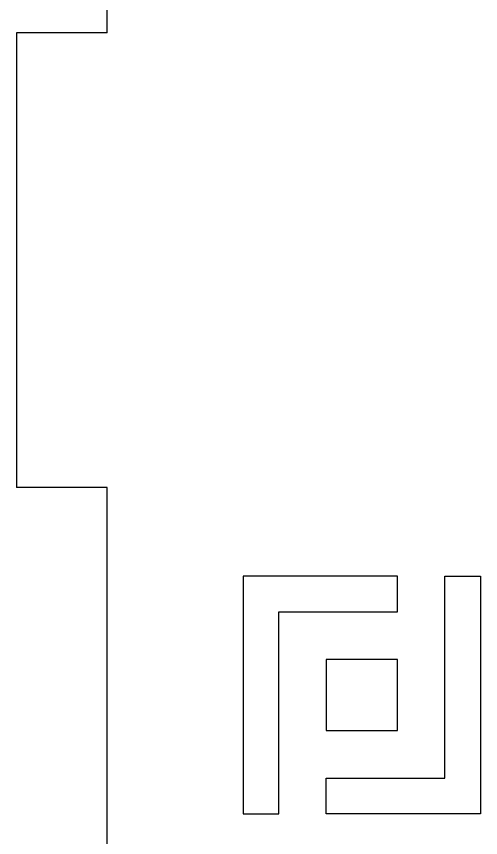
# Model space of a CAD drawing. Extents: x 8 to 213, y -217 to -66.
# Drawn here: x 8.03 to 23.27, y -119.87 to -92.93 of the extents above; entities that cross this region are included whole.
import ezdxf

# ---------------------------------------------------------------- set-up
doc = ezdxf.new("R2010")
doc.units = 0
doc.header["$MEASUREMENT"] = 0

msp = doc.modelspace()

# ---------------------------------------------------------------- linework, layer by layer
for p, q in [((11.011, -93.47), (11.011, -78.557)), ((8.028, -93.47), (8.028, -108.384)), ((11.011, -93.47), (8.028, -93.47)), ((11.011, -108.384), (8.028, -108.384)), ((11.011, -123.298), (11.011, -108.384)), ((20.539, -111.295), (15.474, -111.295)), ((15.474, -111.295), (15.474, -119.087)), ((20.539, -112.464), (20.539, -111.295)), ((22.098, -117.918), (22.098, -111.295)), ((22.098, -111.295), (23.267, -111.295)), ((23.267, -111.295), (23.267, -119.087)), ((16.643, -119.087), (16.643, -112.464)), ((16.643, -112.464), (20.539, -112.464)), ((20.539, -114.022), (18.201, -114.022)), ((18.201, -114.022), (18.201, -116.36)), ((20.539, -116.36), (20.539, -114.022)), ((18.201, -116.36), (20.539, -116.36)), ((18.201, -119.087), (18.201, -117.918)), ((18.201, -117.918), (22.098, -117.918)), ((15.474, -119.087), (16.643, -119.087)), ((23.267, -119.087), (18.201, -119.087))]:
    msp.add_line(p, q)

doc.saveas('drawing.dxf')
